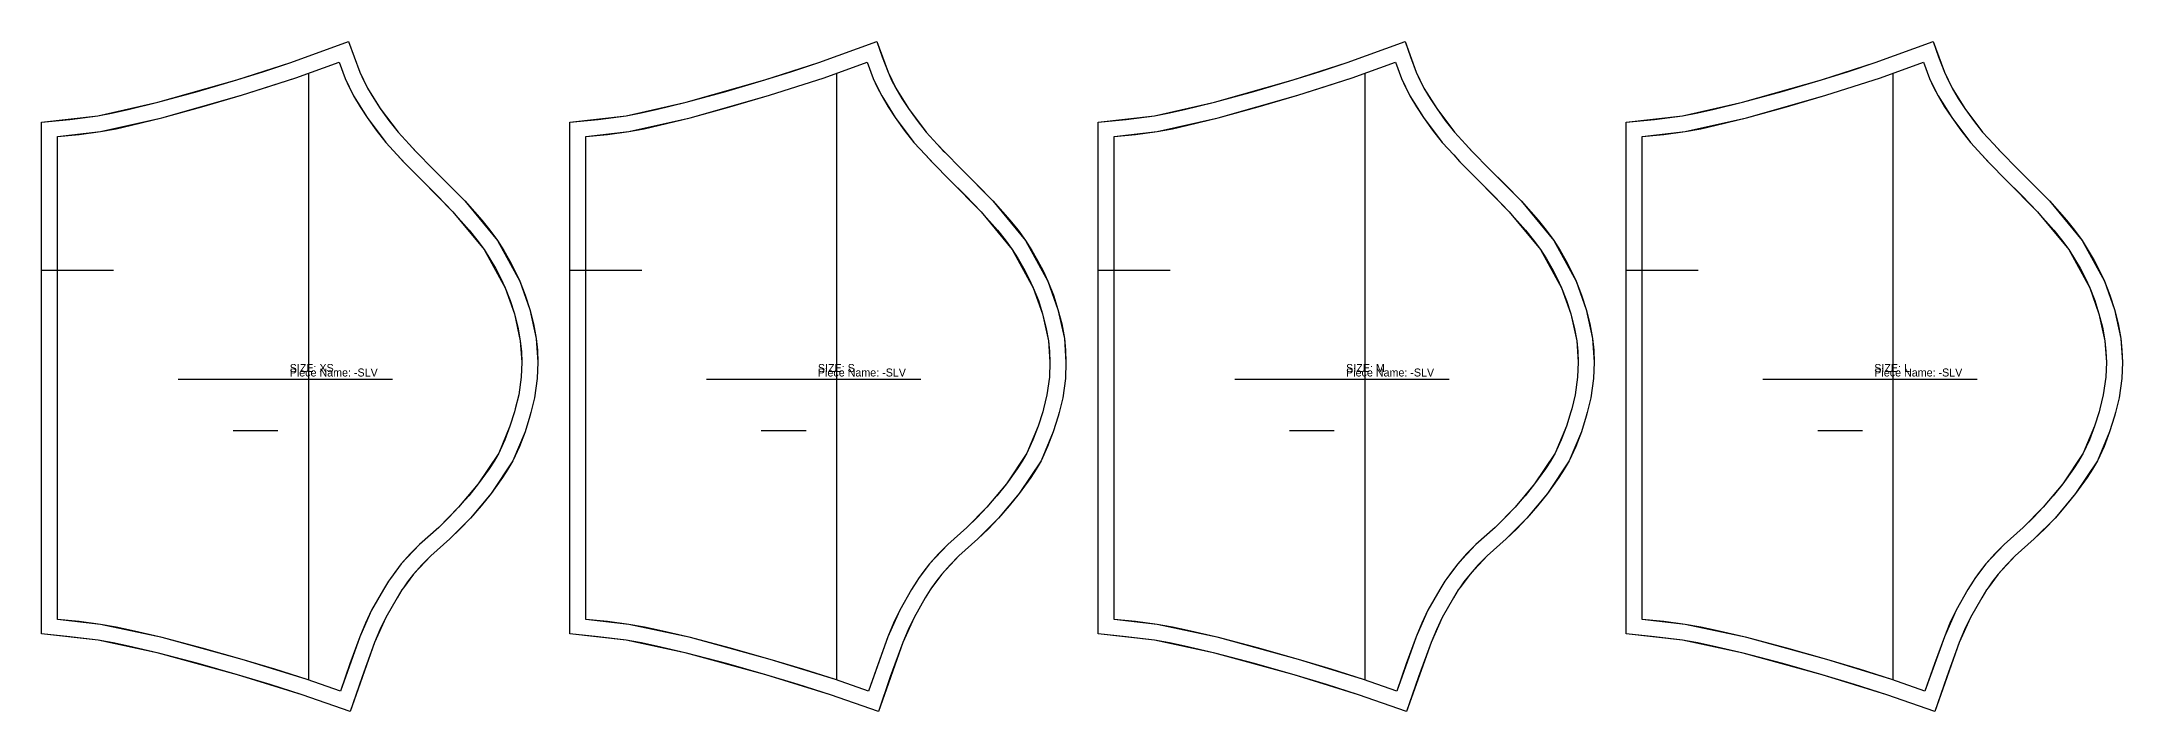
# Model space of a CAD drawing. Extents: x 0 to 1039, y 0 to 21.
# Drawn here: x 649.6 to 714.6, y 0 to 20.9 of the extents above; entities that cross this region are included whole.
import ezdxf
from ezdxf.enums import TextEntityAlignment as Align

# ---------------------------------------------------------------- set-up
doc = ezdxf.new("R2010")
doc.units = 0

# ---------------------------------------------------------------- blocks, each defined once
blk = doc.blocks.new('MYRA-SLV_XS')
at = {"layer": '1'}
blk.add_lwpolyline([(9.6401, 0), (9.6401, 0), (8.1406, 0.5222), (6.1243, 1.1443), (3.6499, 1.8216), (1.7632, 2.2258), (0, 2.4258), (0, 2.4258), (0, 11.7324), (0, 11.7324), (0, 12.9824), (0, 12.9824), (0, 13.7935), (0, 18.423), (0, 18.423), (1.7608, 18.6196), (3.6344, 19.0428), (6.0961, 19.7462), (7.7815, 20.2849), (9.5906, 20.94), (9.5906, 20.94), (9.9406, 19.9834), (10.1812, 19.488), (10.5814, 18.8524), (11.1338, 18.1106), (11.4805, 17.7335), (11.7133, 17.4836), (12.2224, 16.9664), (13.2189, 15.957), (14.2395, 14.7186), (14.937, 13.447), (15.2507, 12.5689), (15.4501, 11.6578), (15.5006, 10.923), (15.4825, 10.4083), (15.3967, 9.8027), (15.2824, 9.3435), (15.2824, 9.3435), (15.2548, 9.2322), (15.1021, 8.743), (14.7213, 7.8374), (14.0395, 6.813), (13.3971, 6.0459), (12.7495, 5.3905), (12.1548, 4.8621), (11.6214, 4.2882), (11.3028, 3.8652), (11.2535, 3.7957), (11.1059, 3.554), (10.7548, 2.9401), (10.4036, 2.1499), (9.6401, 0), (9.6401, 0)], close=True, dxfattribs=at)
at = {"layer": '100'}
blk.add_line((5.9814, 8.7864), (7.3787, 8.7864), dxfattribs=at)
at = {"layer": '11'}
blk.add_lwpolyline([(0, 13.7935), (2.25, 13.7935)], dxfattribs=at)
at = {"layer": '14'}
for points in [[(0.5, 17.9713), (1.8447, 18.126), (3.7583, 18.5582), (6.2409, 19.2676), (7.9428, 19.8115), (9.2923, 20.3002)], [(9.2923, 20.3002), (9.4798, 19.7878), (9.7434, 19.2449), (10.1687, 18.5694), (10.7508, 17.7878), (11.1122, 17.3948), (11.357, 17.1328), (11.8633, 16.6184), (12.8473, 15.6217), (13.8237, 14.4369), (14.4795, 13.2414), (14.7691, 12.4308), (14.9538, 11.5868), (15, 10.9146), (14.9837, 10.4523), (14.9053, 9.8984), (14.7972, 9.4641), (14.7972, 9.4641), (14.7731, 9.3671), (14.6319, 8.9148), (14.2788, 8.0749), (13.6385, 7.1129), (13.027, 6.3827), (12.4053, 5.7535), (11.8048, 5.22), (11.2369, 4.6089), (10.8947, 4.1548), (10.8389, 4.0762), (10.6754, 3.8084), (10.3082, 3.1663), (9.9391, 2.3358), (9.3319, 0.6368)], [(0.5, 12.9824), (0.5, 13.7935), (0.5, 17.9713)], [(0.5, 11.7324), (0.5, 12.9824)], [(0.5, 2.8762), (0.5, 11.7324)], [(9.3319, 0.6368), (8.2966, 0.9973), (6.2641, 1.6244), (3.7684, 2.3076), (1.8447, 2.7197), (0.5, 2.8762)], [(9.3319, 0.6368)]]:
    blk.add_lwpolyline(points, dxfattribs=at)
at = {"layer": '5'}
blk.add_line((4.2708, 10.3905), (10.9661, 10.3905), dxfattribs=at)
at = {"layer": '7'}
blk.add_line((4.2708, 10.3905), (10.9661, 10.3905), dxfattribs=at)
at = {"layer": '8'}
blk.add_line((8.3328, 19.9527), (8.3328, 0.9847), dxfattribs=at)
at = {"layer": '84'}
blk.add_lwpolyline([(9.6401, 0), (9.6401, 0), (8.1406, 0.5222), (7.1351, 0.8416), (6.1243, 1.1443), (4.8907, 1.4963), (3.6499, 1.8216), (2.7102, 2.0416), (2.2379, 2.1398), (1.7632, 2.2258), (0.8831, 2.3364), (0, 2.4258), (0, 2.4258), (0, 11.7324), (0, 11.7324), (0, 12.9824), (0, 12.9824), (0, 13.7935), (0, 18.423), (0, 18.423), (0.8821, 18.5094), (1.7608, 18.6196), (2.2326, 18.709), (2.7017, 18.812), (3.6344, 19.0428), (4.8689, 19.3814), (6.0961, 19.7462), (6.9411, 20.0084), (7.7815, 20.2849), (9.5906, 20.94), (9.5906, 20.94), (9.7598, 20.4594), (9.9406, 19.9834), (10.0545, 19.7326), (10.1812, 19.488), (10.3739, 19.1656), (10.5814, 18.8524), (10.8487, 18.4747), (11.1338, 18.1106), (11.4805, 17.7335), (11.6681, 17.5295), (11.7133, 17.4836), (12.2224, 16.9664), (12.7251, 16.4659), (13.2189, 15.957), (13.7506, 15.3546), (14.0021, 15.0419), (14.2395, 14.7186), (14.4347, 14.4127), (14.615, 14.0978), (14.7826, 13.7757), (14.937, 13.447), (15.1092, 13.0136), (15.2507, 12.5689), (15.3657, 12.1166), (15.4501, 11.6578), (15.4866, 11.2913), (15.5006, 10.923), (15.4825, 10.4083), (15.3967, 9.8027), (15.2824, 9.3435), (15.2824, 9.3435), (15.2548, 9.2322), (15.1021, 8.743), (14.9273, 8.2832), (14.7213, 7.8374), (14.5665, 7.5715), (14.3994, 7.3131), (14.0395, 6.813), (13.7274, 6.4219), (13.3971, 6.0459), (13.0793, 5.7124), (12.7495, 5.3905), (12.1548, 4.8621), (11.8809, 4.5817), (11.6214, 4.2882), (11.4314, 4.0465), (11.3028, 3.8652), (11.2535, 3.7957), (11.1059, 3.554), (10.7548, 2.9401), (10.5706, 2.5489), (10.4036, 2.1499), (10.0118, 1.0787), (9.6401, 0), (9.6401, 0)], close=True, dxfattribs=at)
at = {"layer": '85'}
blk.add_lwpolyline([(8.3328, 19.9527), (8.3328, 0.9847)], dxfattribs=at)
at = {"layer": '86'}
blk.add_lwpolyline([(0, 13.7935), (2.25, 13.7935)], dxfattribs=at)
at = {"layer": '87'}
for points in [[(0.5, 17.9713), (1.1736, 18.0398), (1.8447, 18.126), (2.3265, 18.2177), (2.8056, 18.3229), (3.7583, 18.5582), (5.0033, 18.8996), (6.2409, 19.2676), (7.0942, 19.5324), (7.9428, 19.8115), (9.2923, 20.3002)], [(9.2923, 20.3002), (9.4798, 19.7878), (9.6046, 19.5129), (9.7434, 19.2449), (9.9482, 18.9023), (10.1687, 18.5694), (10.4503, 18.1714), (10.7508, 17.7878), (11.1122, 17.3948), (11.2969, 17.1939), (11.357, 17.1328), (11.8633, 16.6184), (12.3598, 16.1242), (12.8473, 15.6217), (13.356, 15.0454), (13.5966, 14.7462), (13.8237, 14.4369), (14.0072, 14.1493), (14.1768, 13.8532), (14.3344, 13.5504), (14.4795, 13.2414), (14.6385, 12.8413), (14.7691, 12.4308), (14.8756, 12.0118), (14.9538, 11.5868), (14.9872, 11.2515), (15, 10.9146), (14.9837, 10.4523), (14.9053, 9.8984), (14.7972, 9.4641), (14.7972, 9.4641), (14.7731, 9.3671), (14.6319, 8.9148), (14.4698, 8.4884), (14.2788, 8.0749), (14.1334, 7.8252), (13.9765, 7.5825), (13.6385, 7.1129), (13.3414, 6.7407), (13.027, 6.3827), (12.7218, 6.0625), (12.4053, 5.7535), (11.8048, 5.22), (11.5132, 4.9215), (11.2369, 4.6089), (11.0314, 4.3475), (10.8947, 4.1548), (10.8389, 4.0762), (10.6754, 3.8084), (10.3082, 3.1663), (10.1147, 2.7551), (9.9391, 2.3358), (9.6278, 1.4892), (9.3319, 0.6368)], [(0.5, 12.9824), (0.5, 13.7935), (0.5, 17.9713)], [(0.5, 11.7324), (0.5, 12.9824)], [(0.5, 2.8762), (0.5, 11.7324)], [(9.3319, 0.6368), (8.2966, 0.9973), (7.283, 1.3193), (6.2641, 1.6244), (5.0199, 1.9795), (3.7684, 2.3076), (2.8102, 2.5315), (2.3286, 2.6316), (1.8447, 2.7197), (1.1734, 2.8058), (0.5, 2.8762)], [(9.3319, 0.6368)]]:
    blk.add_lwpolyline(points, dxfattribs=at)
at = {"layer": '1'}
for s, p in [('SIZE: XS', (7.7503, 10.61)), ('Piece Name: -SLV', (7.7503, 10.47))]:
    blk.add_text(s, height=0.25, dxfattribs=at).set_placement(p)
at = {"layer": '1', "flags": 2}
for p, p2 in [((9.2923, 20.3002), (11.1122, 17.3948)), ((9.2923, 20.3002), (11.357, 17.1328)), ((9.3319, 0.6368), (10.8947, 4.1548))]:
    blk.add_attdef('Dependency', text='', height=0.25, dxfattribs=at).set_placement(p, p2, align=Align.ALIGNED)
blk = doc.blocks.new('MYRA-SLV_S')
at = {"layer": '1'}
blk.add_lwpolyline([(9.6401, 0), (9.6401, 0), (8.1406, 0.5222), (6.1243, 1.1443), (3.6499, 1.8216), (1.7632, 2.2258), (0, 2.4258), (0, 2.4258), (0, 11.7324), (0, 11.7324), (0, 12.9824), (0, 12.9824), (0, 13.7935), (0, 18.423), (0, 18.423), (1.7608, 18.6196), (3.6344, 19.0428), (6.0961, 19.7462), (7.7815, 20.2849), (9.5906, 20.94), (9.5906, 20.94), (9.9406, 19.9834), (10.1812, 19.488), (10.5814, 18.8524), (11.1338, 18.1106), (11.4805, 17.7335), (11.7133, 17.4836), (12.2224, 16.9664), (13.2189, 15.957), (14.2395, 14.7186), (14.937, 13.447), (15.2507, 12.5689), (15.4501, 11.6578), (15.5006, 10.923), (15.4825, 10.4083), (15.3967, 9.8027), (15.2824, 9.3435), (15.2824, 9.3435), (15.2548, 9.2322), (15.1021, 8.743), (14.7213, 7.8374), (14.0395, 6.813), (13.3971, 6.0459), (12.7495, 5.3905), (12.1548, 4.8621), (11.6214, 4.2882), (11.3028, 3.8652), (11.2535, 3.7957), (11.1059, 3.554), (10.7548, 2.9401), (10.4036, 2.1499), (9.6401, 0), (9.6401, 0)], close=True, dxfattribs=at)
at = {"layer": '100'}
blk.add_line((5.9814, 8.7864), (7.3787, 8.7864), dxfattribs=at)
at = {"layer": '11'}
blk.add_lwpolyline([(0, 13.7935), (2.25, 13.7935)], dxfattribs=at)
at = {"layer": '14'}
for points in [[(0.5, 17.9713), (1.8447, 18.126), (3.7583, 18.5582), (6.2409, 19.2676), (7.9428, 19.8115), (9.2923, 20.3002)], [(9.2923, 20.3002), (9.4798, 19.7878), (9.7434, 19.2449), (10.1687, 18.5694), (10.7508, 17.7878), (11.1122, 17.3948), (11.357, 17.1328), (11.8633, 16.6184), (12.8473, 15.6217), (13.8237, 14.4369), (14.4795, 13.2414), (14.7691, 12.4308), (14.9538, 11.5868), (15, 10.9146), (14.9837, 10.4523), (14.9053, 9.8984), (14.7972, 9.4641), (14.7972, 9.4641), (14.7731, 9.3671), (14.6319, 8.9148), (14.2788, 8.0749), (13.6385, 7.1129), (13.027, 6.3827), (12.4053, 5.7535), (11.8048, 5.22), (11.2369, 4.6089), (10.8947, 4.1548), (10.8389, 4.0762), (10.6754, 3.8084), (10.3082, 3.1663), (9.9391, 2.3358), (9.3319, 0.6368)], [(0.5, 12.9824), (0.5, 13.7935), (0.5, 17.9713)], [(0.5, 11.7324), (0.5, 12.9824)], [(0.5, 2.8762), (0.5, 11.7324)], [(9.3319, 0.6368), (8.2966, 0.9973), (6.2641, 1.6244), (3.7684, 2.3076), (1.8447, 2.7197), (0.5, 2.8762)], [(9.3319, 0.6368)]]:
    blk.add_lwpolyline(points, dxfattribs=at)
at = {"layer": '5'}
blk.add_line((4.2708, 10.3905), (10.9661, 10.3905), dxfattribs=at)
at = {"layer": '7'}
blk.add_line((4.2708, 10.3905), (10.9661, 10.3905), dxfattribs=at)
at = {"layer": '8'}
blk.add_line((8.3328, 19.9527), (8.3328, 0.9847), dxfattribs=at)
at = {"layer": '84'}
blk.add_lwpolyline([(9.6401, 0), (9.6401, 0), (8.1406, 0.5222), (7.1351, 0.8416), (6.1243, 1.1443), (4.8907, 1.4963), (3.6499, 1.8216), (2.7102, 2.0416), (2.2379, 2.1398), (1.7632, 2.2258), (0.8831, 2.3364), (0, 2.4258), (0, 2.4258), (0, 11.7324), (0, 11.7324), (0, 12.9824), (0, 12.9824), (0, 13.7935), (0, 18.423), (0, 18.423), (0.8821, 18.5094), (1.7608, 18.6196), (2.2326, 18.709), (2.7017, 18.812), (3.6344, 19.0428), (4.8689, 19.3814), (6.0961, 19.7462), (6.9411, 20.0084), (7.7815, 20.2849), (9.5906, 20.94), (9.5906, 20.94), (9.7598, 20.4594), (9.9406, 19.9834), (10.0545, 19.7326), (10.1812, 19.488), (10.3739, 19.1656), (10.5814, 18.8524), (10.8487, 18.4747), (11.1338, 18.1106), (11.4805, 17.7335), (11.6681, 17.5295), (11.7133, 17.4836), (12.2224, 16.9664), (12.7251, 16.4659), (13.2189, 15.957), (13.7506, 15.3546), (14.0021, 15.0419), (14.2395, 14.7186), (14.4347, 14.4127), (14.615, 14.0978), (14.7826, 13.7757), (14.937, 13.447), (15.1092, 13.0136), (15.2507, 12.5689), (15.3657, 12.1166), (15.4501, 11.6578), (15.4866, 11.2913), (15.5006, 10.923), (15.4825, 10.4083), (15.3967, 9.8027), (15.2824, 9.3435), (15.2824, 9.3435), (15.2548, 9.2322), (15.1021, 8.743), (14.9273, 8.2832), (14.7213, 7.8374), (14.5665, 7.5715), (14.3994, 7.3131), (14.0395, 6.813), (13.7274, 6.4219), (13.3971, 6.0459), (13.0793, 5.7124), (12.7495, 5.3905), (12.1548, 4.8621), (11.8809, 4.5817), (11.6214, 4.2882), (11.4314, 4.0465), (11.3028, 3.8652), (11.2535, 3.7957), (11.1059, 3.554), (10.7548, 2.9401), (10.5706, 2.5489), (10.4036, 2.1499), (10.0118, 1.0787), (9.6401, 0), (9.6401, 0)], close=True, dxfattribs=at)
at = {"layer": '85'}
blk.add_lwpolyline([(8.3328, 19.9527), (8.3328, 0.9847)], dxfattribs=at)
at = {"layer": '86'}
blk.add_lwpolyline([(0, 13.7935), (2.25, 13.7935)], dxfattribs=at)
at = {"layer": '87'}
for points in [[(0.5, 17.9713), (1.1736, 18.0398), (1.8447, 18.126), (2.3265, 18.2177), (2.8056, 18.3229), (3.7583, 18.5582), (5.0033, 18.8996), (6.2409, 19.2676), (7.0942, 19.5324), (7.9428, 19.8115), (9.2923, 20.3002)], [(9.2923, 20.3002), (9.4798, 19.7878), (9.6046, 19.5129), (9.7434, 19.2449), (9.9482, 18.9023), (10.1687, 18.5694), (10.4503, 18.1714), (10.7508, 17.7878), (11.1122, 17.3948), (11.2969, 17.1939), (11.357, 17.1328), (11.8633, 16.6184), (12.3598, 16.1242), (12.8473, 15.6217), (13.356, 15.0454), (13.5966, 14.7462), (13.8237, 14.4369), (14.0072, 14.1493), (14.1768, 13.8532), (14.3344, 13.5504), (14.4795, 13.2414), (14.6385, 12.8413), (14.7691, 12.4308), (14.8756, 12.0118), (14.9538, 11.5868), (14.9872, 11.2515), (15, 10.9146), (14.9837, 10.4523), (14.9053, 9.8984), (14.7972, 9.4641), (14.7972, 9.4641), (14.7731, 9.3671), (14.6319, 8.9148), (14.4698, 8.4884), (14.2788, 8.0749), (14.1334, 7.8252), (13.9765, 7.5825), (13.6385, 7.1129), (13.3414, 6.7407), (13.027, 6.3827), (12.7218, 6.0625), (12.4053, 5.7535), (11.8048, 5.22), (11.5132, 4.9215), (11.2369, 4.6089), (11.0314, 4.3475), (10.8947, 4.1548), (10.8389, 4.0762), (10.6754, 3.8084), (10.3082, 3.1663), (10.1147, 2.7551), (9.9391, 2.3358), (9.6278, 1.4892), (9.3319, 0.6368)], [(0.5, 12.9824), (0.5, 13.7935), (0.5, 17.9713)], [(0.5, 11.7324), (0.5, 12.9824)], [(0.5, 2.8762), (0.5, 11.7324)], [(9.3319, 0.6368), (8.2966, 0.9973), (7.283, 1.3193), (6.2641, 1.6244), (5.0199, 1.9795), (3.7684, 2.3076), (2.8102, 2.5315), (2.3286, 2.6316), (1.8447, 2.7197), (1.1734, 2.8058), (0.5, 2.8762)], [(9.3319, 0.6368)]]:
    blk.add_lwpolyline(points, dxfattribs=at)
at = {"layer": '1'}
for s, p in [('SIZE: S', (7.7503, 10.61)), ('Piece Name: -SLV', (7.7503, 10.47))]:
    blk.add_text(s, height=0.25, dxfattribs=at).set_placement(p)
at = {"layer": '1', "flags": 2}
for p, p2 in [((9.2923, 20.3002), (11.1122, 17.3948)), ((9.2923, 20.3002), (11.357, 17.1328)), ((9.3319, 0.6368), (10.8947, 4.1548))]:
    blk.add_attdef('Dependency', text='', height=0.25, dxfattribs=at).set_placement(p, p2, align=Align.ALIGNED)
blk = doc.blocks.new('MYRA-SLV_M')
at = {"layer": '1'}
blk.add_lwpolyline([(9.6401, 0), (9.6401, 0), (8.1406, 0.5222), (6.1243, 1.1443), (3.6499, 1.8216), (1.7632, 2.2258), (0, 2.4258), (0, 2.4258), (0, 11.7324), (0, 11.7324), (0, 12.9824), (0, 12.9824), (0, 13.7935), (0, 18.423), (0, 18.423), (1.7608, 18.6196), (3.6344, 19.0428), (6.0961, 19.7462), (7.7815, 20.2849), (9.5906, 20.94), (9.5906, 20.94), (9.9406, 19.9834), (10.1812, 19.488), (10.5814, 18.8524), (11.1338, 18.1106), (11.4805, 17.7335), (11.7133, 17.4836), (12.2224, 16.9664), (13.2189, 15.957), (14.2395, 14.7186), (14.937, 13.447), (15.2507, 12.5689), (15.4501, 11.6578), (15.5006, 10.923), (15.4825, 10.4083), (15.3967, 9.8027), (15.2824, 9.3435), (15.2824, 9.3435), (15.2548, 9.2322), (15.1021, 8.743), (14.7213, 7.8374), (14.0395, 6.813), (13.3971, 6.0459), (12.7495, 5.3905), (12.1548, 4.8621), (11.6214, 4.2882), (11.3028, 3.8652), (11.2535, 3.7957), (11.1059, 3.554), (10.7548, 2.9401), (10.4036, 2.1499), (9.6401, 0), (9.6401, 0)], close=True, dxfattribs=at)
at = {"layer": '100'}
blk.add_line((5.9814, 8.7864), (7.3787, 8.7864), dxfattribs=at)
at = {"layer": '11'}
blk.add_lwpolyline([(0, 13.7935), (2.25, 13.7935)], dxfattribs=at)
at = {"layer": '14'}
for points in [[(0.5, 17.9713), (1.8447, 18.126), (3.7583, 18.5582), (6.2409, 19.2676), (7.9428, 19.8115), (9.2923, 20.3002)], [(9.2923, 20.3002), (9.4798, 19.7878), (9.7434, 19.2449), (10.1687, 18.5694), (10.7508, 17.7878), (11.1122, 17.3948), (11.357, 17.1328), (11.8633, 16.6184), (12.8473, 15.6217), (13.8237, 14.4369), (14.4795, 13.2414), (14.7691, 12.4308), (14.9538, 11.5868), (15, 10.9146), (14.9837, 10.4523), (14.9053, 9.8984), (14.7972, 9.4641), (14.7972, 9.4641), (14.7731, 9.3671), (14.6319, 8.9148), (14.2788, 8.0749), (13.6385, 7.1129), (13.027, 6.3827), (12.4053, 5.7535), (11.8048, 5.22), (11.2369, 4.6089), (10.8947, 4.1548), (10.8389, 4.0762), (10.6754, 3.8084), (10.3082, 3.1663), (9.9391, 2.3358), (9.3319, 0.6368)], [(0.5, 12.9824), (0.5, 13.7935), (0.5, 17.9713)], [(0.5, 11.7324), (0.5, 12.9824)], [(0.5, 2.8762), (0.5, 11.7324)], [(9.3319, 0.6368), (8.2966, 0.9973), (6.2641, 1.6244), (3.7684, 2.3076), (1.8447, 2.7197), (0.5, 2.8762)], [(9.3319, 0.6368)]]:
    blk.add_lwpolyline(points, dxfattribs=at)
at = {"layer": '5'}
blk.add_line((4.2708, 10.3905), (10.9661, 10.3905), dxfattribs=at)
at = {"layer": '7'}
blk.add_line((4.2708, 10.3905), (10.9661, 10.3905), dxfattribs=at)
at = {"layer": '8'}
blk.add_line((8.3328, 19.9527), (8.3328, 0.9847), dxfattribs=at)
at = {"layer": '84'}
blk.add_lwpolyline([(9.6401, 0), (9.6401, 0), (8.1406, 0.5222), (7.1351, 0.8416), (6.1243, 1.1443), (4.8907, 1.4963), (3.6499, 1.8216), (2.7102, 2.0416), (2.2379, 2.1398), (1.7632, 2.2258), (0.8831, 2.3364), (0, 2.4258), (0, 2.4258), (0, 11.7324), (0, 11.7324), (0, 12.9824), (0, 12.9824), (0, 13.7935), (0, 18.423), (0, 18.423), (0.8821, 18.5094), (1.7608, 18.6196), (2.2326, 18.709), (2.7017, 18.812), (3.6344, 19.0428), (4.8689, 19.3814), (6.0961, 19.7462), (6.9411, 20.0084), (7.7815, 20.2849), (9.5906, 20.94), (9.5906, 20.94), (9.7598, 20.4594), (9.9406, 19.9834), (10.0545, 19.7326), (10.1812, 19.488), (10.3739, 19.1656), (10.5814, 18.8524), (10.8487, 18.4747), (11.1338, 18.1106), (11.4805, 17.7335), (11.6681, 17.5295), (11.7133, 17.4836), (12.2224, 16.9664), (12.7251, 16.4659), (13.2189, 15.957), (13.7506, 15.3546), (14.0021, 15.0419), (14.2395, 14.7186), (14.4347, 14.4127), (14.615, 14.0978), (14.7826, 13.7757), (14.937, 13.447), (15.1092, 13.0136), (15.2507, 12.5689), (15.3657, 12.1166), (15.4501, 11.6578), (15.4866, 11.2913), (15.5006, 10.923), (15.4825, 10.4083), (15.3967, 9.8027), (15.2824, 9.3435), (15.2824, 9.3435), (15.2548, 9.2322), (15.1021, 8.743), (14.9273, 8.2832), (14.7213, 7.8374), (14.5665, 7.5715), (14.3994, 7.3131), (14.0395, 6.813), (13.7274, 6.4219), (13.3971, 6.0459), (13.0793, 5.7124), (12.7495, 5.3905), (12.1548, 4.8621), (11.8809, 4.5817), (11.6214, 4.2882), (11.4314, 4.0465), (11.3028, 3.8652), (11.2535, 3.7957), (11.1059, 3.554), (10.7548, 2.9401), (10.5706, 2.5489), (10.4036, 2.1499), (10.0118, 1.0787), (9.6401, 0), (9.6401, 0)], close=True, dxfattribs=at)
at = {"layer": '85'}
blk.add_lwpolyline([(8.3328, 19.9527), (8.3328, 0.9847)], dxfattribs=at)
at = {"layer": '86'}
blk.add_lwpolyline([(0, 13.7935), (2.25, 13.7935)], dxfattribs=at)
at = {"layer": '87'}
for points in [[(0.5, 17.9713), (1.1736, 18.0398), (1.8447, 18.126), (2.3265, 18.2177), (2.8056, 18.3229), (3.7583, 18.5582), (5.0033, 18.8996), (6.2409, 19.2676), (7.0942, 19.5324), (7.9428, 19.8115), (9.2923, 20.3002)], [(9.2923, 20.3002), (9.4798, 19.7878), (9.6046, 19.5129), (9.7434, 19.2449), (9.9482, 18.9023), (10.1687, 18.5694), (10.4503, 18.1714), (10.7508, 17.7878), (11.1122, 17.3948), (11.2969, 17.1939), (11.357, 17.1328), (11.8633, 16.6184), (12.3598, 16.1242), (12.8473, 15.6217), (13.356, 15.0454), (13.5966, 14.7462), (13.8237, 14.4369), (14.0072, 14.1493), (14.1768, 13.8532), (14.3344, 13.5504), (14.4795, 13.2414), (14.6385, 12.8413), (14.7691, 12.4308), (14.8756, 12.0118), (14.9538, 11.5868), (14.9872, 11.2515), (15, 10.9146), (14.9837, 10.4523), (14.9053, 9.8984), (14.7972, 9.4641), (14.7972, 9.4641), (14.7731, 9.3671), (14.6319, 8.9148), (14.4698, 8.4884), (14.2788, 8.0749), (14.1334, 7.8252), (13.9765, 7.5825), (13.6385, 7.1129), (13.3414, 6.7407), (13.027, 6.3827), (12.7218, 6.0625), (12.4053, 5.7535), (11.8048, 5.22), (11.5132, 4.9215), (11.2369, 4.6089), (11.0314, 4.3475), (10.8947, 4.1548), (10.8389, 4.0762), (10.6754, 3.8084), (10.3082, 3.1663), (10.1147, 2.7551), (9.9391, 2.3358), (9.6278, 1.4892), (9.3319, 0.6368)], [(0.5, 12.9824), (0.5, 13.7935), (0.5, 17.9713)], [(0.5, 11.7324), (0.5, 12.9824)], [(0.5, 2.8762), (0.5, 11.7324)], [(9.3319, 0.6368), (8.2966, 0.9973), (7.283, 1.3193), (6.2641, 1.6244), (5.0199, 1.9795), (3.7684, 2.3076), (2.8102, 2.5315), (2.3286, 2.6316), (1.8447, 2.7197), (1.1734, 2.8058), (0.5, 2.8762)], [(9.3319, 0.6368)]]:
    blk.add_lwpolyline(points, dxfattribs=at)
at = {"layer": '1'}
for s, p in [('SIZE: M', (7.7503, 10.61)), ('Piece Name: -SLV', (7.7503, 10.47))]:
    blk.add_text(s, height=0.25, dxfattribs=at).set_placement(p)
at = {"layer": '1', "flags": 2}
for p, p2 in [((9.2923, 20.3002), (11.1122, 17.3948)), ((9.2923, 20.3002), (11.357, 17.1328)), ((9.3319, 0.6368), (10.8947, 4.1548))]:
    blk.add_attdef('Dependency', text='', height=0.25, dxfattribs=at).set_placement(p, p2, align=Align.ALIGNED)
blk = doc.blocks.new('MYRA-SLV_L')
at = {"layer": '1'}
blk.add_lwpolyline([(9.6401, 0), (9.6401, 0), (8.1406, 0.5222), (6.1243, 1.1443), (3.6499, 1.8216), (1.7632, 2.2258), (0, 2.4258), (0, 2.4258), (0, 11.7324), (0, 11.7324), (0, 12.9824), (0, 12.9824), (0, 13.7935), (0, 18.423), (0, 18.423), (1.7608, 18.6196), (3.6344, 19.0428), (6.0961, 19.7462), (7.7815, 20.2849), (9.5906, 20.94), (9.5906, 20.94), (9.9406, 19.9834), (10.1812, 19.488), (10.5814, 18.8524), (11.1338, 18.1106), (11.4805, 17.7335), (11.7133, 17.4836), (12.2224, 16.9664), (13.2189, 15.957), (14.2395, 14.7186), (14.937, 13.447), (15.2507, 12.5689), (15.4501, 11.6578), (15.5006, 10.923), (15.4825, 10.4083), (15.3967, 9.8027), (15.2824, 9.3435), (15.2824, 9.3435), (15.2548, 9.2322), (15.1021, 8.743), (14.7213, 7.8374), (14.0395, 6.813), (13.3971, 6.0459), (12.7495, 5.3905), (12.1548, 4.8621), (11.6214, 4.2882), (11.3028, 3.8652), (11.2535, 3.7957), (11.1059, 3.554), (10.7548, 2.9401), (10.4036, 2.1499), (9.6401, 0), (9.6401, 0)], close=True, dxfattribs=at)
at = {"layer": '100'}
blk.add_line((5.9814, 8.7864), (7.3787, 8.7864), dxfattribs=at)
at = {"layer": '11'}
blk.add_lwpolyline([(0, 13.7935), (2.25, 13.7935)], dxfattribs=at)
at = {"layer": '14'}
for points in [[(0.5, 17.9713), (1.8447, 18.126), (3.7583, 18.5582), (6.2409, 19.2676), (7.9428, 19.8115), (9.2923, 20.3002)], [(9.2923, 20.3002), (9.4798, 19.7878), (9.7434, 19.2449), (10.1687, 18.5694), (10.7508, 17.7878), (11.1122, 17.3948), (11.357, 17.1328), (11.8633, 16.6184), (12.8473, 15.6217), (13.8237, 14.4369), (14.4795, 13.2414), (14.7691, 12.4308), (14.9538, 11.5868), (15, 10.9146), (14.9837, 10.4523), (14.9053, 9.8984), (14.7972, 9.4641), (14.7972, 9.4641), (14.7731, 9.3671), (14.6319, 8.9148), (14.2788, 8.0749), (13.6385, 7.1129), (13.027, 6.3827), (12.4053, 5.7535), (11.8048, 5.22), (11.2369, 4.6089), (10.8947, 4.1548), (10.8389, 4.0762), (10.6754, 3.8084), (10.3082, 3.1663), (9.9391, 2.3358), (9.3319, 0.6368)], [(0.5, 12.9824), (0.5, 13.7935), (0.5, 17.9713)], [(0.5, 11.7324), (0.5, 12.9824)], [(0.5, 2.8762), (0.5, 11.7324)], [(9.3319, 0.6368), (8.2966, 0.9973), (6.2641, 1.6244), (3.7684, 2.3076), (1.8447, 2.7197), (0.5, 2.8762)], [(9.3319, 0.6368)]]:
    blk.add_lwpolyline(points, dxfattribs=at)
at = {"layer": '5'}
blk.add_line((4.2708, 10.3905), (10.9661, 10.3905), dxfattribs=at)
at = {"layer": '7'}
blk.add_line((4.2708, 10.3905), (10.9661, 10.3905), dxfattribs=at)
at = {"layer": '8'}
blk.add_line((8.3328, 19.9527), (8.3328, 0.9847), dxfattribs=at)
at = {"layer": '84'}
blk.add_lwpolyline([(9.6401, 0), (9.6401, 0), (8.1406, 0.5222), (7.1351, 0.8416), (6.1243, 1.1443), (4.8907, 1.4963), (3.6499, 1.8216), (2.7102, 2.0416), (2.2379, 2.1398), (1.7632, 2.2258), (0.8831, 2.3364), (0, 2.4258), (0, 2.4258), (0, 11.7324), (0, 11.7324), (0, 12.9824), (0, 12.9824), (0, 13.7935), (0, 18.423), (0, 18.423), (0.8821, 18.5094), (1.7608, 18.6196), (2.2326, 18.709), (2.7017, 18.812), (3.6344, 19.0428), (4.8689, 19.3814), (6.0961, 19.7462), (6.9411, 20.0084), (7.7815, 20.2849), (9.5906, 20.94), (9.5906, 20.94), (9.7598, 20.4594), (9.9406, 19.9834), (10.0545, 19.7326), (10.1812, 19.488), (10.3739, 19.1656), (10.5814, 18.8524), (10.8487, 18.4747), (11.1338, 18.1106), (11.4805, 17.7335), (11.6681, 17.5295), (11.7133, 17.4836), (12.2224, 16.9664), (12.7251, 16.4659), (13.2189, 15.957), (13.7506, 15.3546), (14.0021, 15.0419), (14.2395, 14.7186), (14.4347, 14.4127), (14.615, 14.0978), (14.7826, 13.7757), (14.937, 13.447), (15.1092, 13.0136), (15.2507, 12.5689), (15.3657, 12.1166), (15.4501, 11.6578), (15.4866, 11.2913), (15.5006, 10.923), (15.4825, 10.4083), (15.3967, 9.8027), (15.2824, 9.3435), (15.2824, 9.3435), (15.2548, 9.2322), (15.1021, 8.743), (14.9273, 8.2832), (14.7213, 7.8374), (14.5665, 7.5715), (14.3994, 7.3131), (14.0395, 6.813), (13.7274, 6.4219), (13.3971, 6.0459), (13.0793, 5.7124), (12.7495, 5.3905), (12.1548, 4.8621), (11.8809, 4.5817), (11.6214, 4.2882), (11.4314, 4.0465), (11.3028, 3.8652), (11.2535, 3.7957), (11.1059, 3.554), (10.7548, 2.9401), (10.5706, 2.5489), (10.4036, 2.1499), (10.0118, 1.0787), (9.6401, 0), (9.6401, 0)], close=True, dxfattribs=at)
at = {"layer": '85'}
blk.add_lwpolyline([(8.3328, 19.9527), (8.3328, 0.9847)], dxfattribs=at)
at = {"layer": '86'}
blk.add_lwpolyline([(0, 13.7935), (2.25, 13.7935)], dxfattribs=at)
at = {"layer": '87'}
for points in [[(0.5, 17.9713), (1.1736, 18.0398), (1.8447, 18.126), (2.3265, 18.2177), (2.8056, 18.3229), (3.7583, 18.5582), (5.0033, 18.8996), (6.2409, 19.2676), (7.0942, 19.5324), (7.9428, 19.8115), (9.2923, 20.3002)], [(9.2923, 20.3002), (9.4798, 19.7878), (9.6046, 19.5129), (9.7434, 19.2449), (9.9482, 18.9023), (10.1687, 18.5694), (10.4503, 18.1714), (10.7508, 17.7878), (11.1122, 17.3948), (11.2969, 17.1939), (11.357, 17.1328), (11.8633, 16.6184), (12.3598, 16.1242), (12.8473, 15.6217), (13.356, 15.0454), (13.5966, 14.7462), (13.8237, 14.4369), (14.0072, 14.1493), (14.1768, 13.8532), (14.3344, 13.5504), (14.4795, 13.2414), (14.6385, 12.8413), (14.7691, 12.4308), (14.8756, 12.0118), (14.9538, 11.5868), (14.9872, 11.2515), (15, 10.9146), (14.9837, 10.4523), (14.9053, 9.8984), (14.7972, 9.4641), (14.7972, 9.4641), (14.7731, 9.3671), (14.6319, 8.9148), (14.4698, 8.4884), (14.2788, 8.0749), (14.1334, 7.8252), (13.9765, 7.5825), (13.6385, 7.1129), (13.3414, 6.7407), (13.027, 6.3827), (12.7218, 6.0625), (12.4053, 5.7535), (11.8048, 5.22), (11.5132, 4.9215), (11.2369, 4.6089), (11.0314, 4.3475), (10.8947, 4.1548), (10.8389, 4.0762), (10.6754, 3.8084), (10.3082, 3.1663), (10.1147, 2.7551), (9.9391, 2.3358), (9.6278, 1.4892), (9.3319, 0.6368)], [(0.5, 12.9824), (0.5, 13.7935), (0.5, 17.9713)], [(0.5, 11.7324), (0.5, 12.9824)], [(0.5, 2.8762), (0.5, 11.7324)], [(9.3319, 0.6368), (8.2966, 0.9973), (7.283, 1.3193), (6.2641, 1.6244), (5.0199, 1.9795), (3.7684, 2.3076), (2.8102, 2.5315), (2.3286, 2.6316), (1.8447, 2.7197), (1.1734, 2.8058), (0.5, 2.8762)], [(9.3319, 0.6368)]]:
    blk.add_lwpolyline(points, dxfattribs=at)
at = {"layer": '1'}
for s, p in [('SIZE: L', (7.7503, 10.61)), ('Piece Name: -SLV', (7.7503, 10.47))]:
    blk.add_text(s, height=0.25, dxfattribs=at).set_placement(p)
at = {"layer": '1', "flags": 2}
for p, p2 in [((9.2923, 20.3002), (11.1122, 17.3948)), ((9.2923, 20.3002), (11.357, 17.1328)), ((9.3319, 0.6368), (10.8947, 4.1548))]:
    blk.add_attdef('Dependency', text='', height=0.25, dxfattribs=at).set_placement(p, p2, align=Align.ALIGNED)

msp = doc.modelspace()

# ---------------------------------------------------------------- block references
at = {"layer": '1'}
for name, p in [('MYRA-SLV_XS', (649.6174, 0)), ('MYRA-SLV_S', (666.118, 0)), ('MYRA-SLV_M', (682.6186, 0)), ('MYRA-SLV_L', (699.1192, 0))]:
    msp.add_blockref(name, p, dxfattribs=at)

doc.saveas('drawing.dxf')
